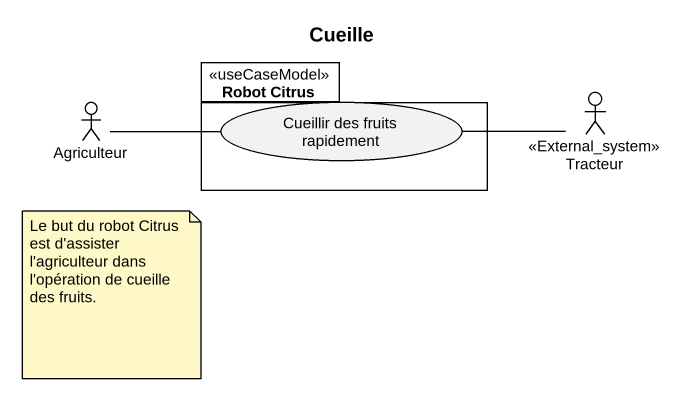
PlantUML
@startuml
title Cueille
actor Agriculteur
package "Robot Citrus" as Robot_Citrus <<useCaseModel>> {
  usecase "Cueillir des fruits rapidement" as Cueillir_des_fruits
}
actor Tracteur <<External_system>>
Agriculteur -right- Cueillir_des_fruits
Tracteur -left- Cueillir_des_fruits
note as N1
  Le but du robot Citrus est d'assister l'agriculteur dans l'opération de cueille des fruits.
end note
@enduml
